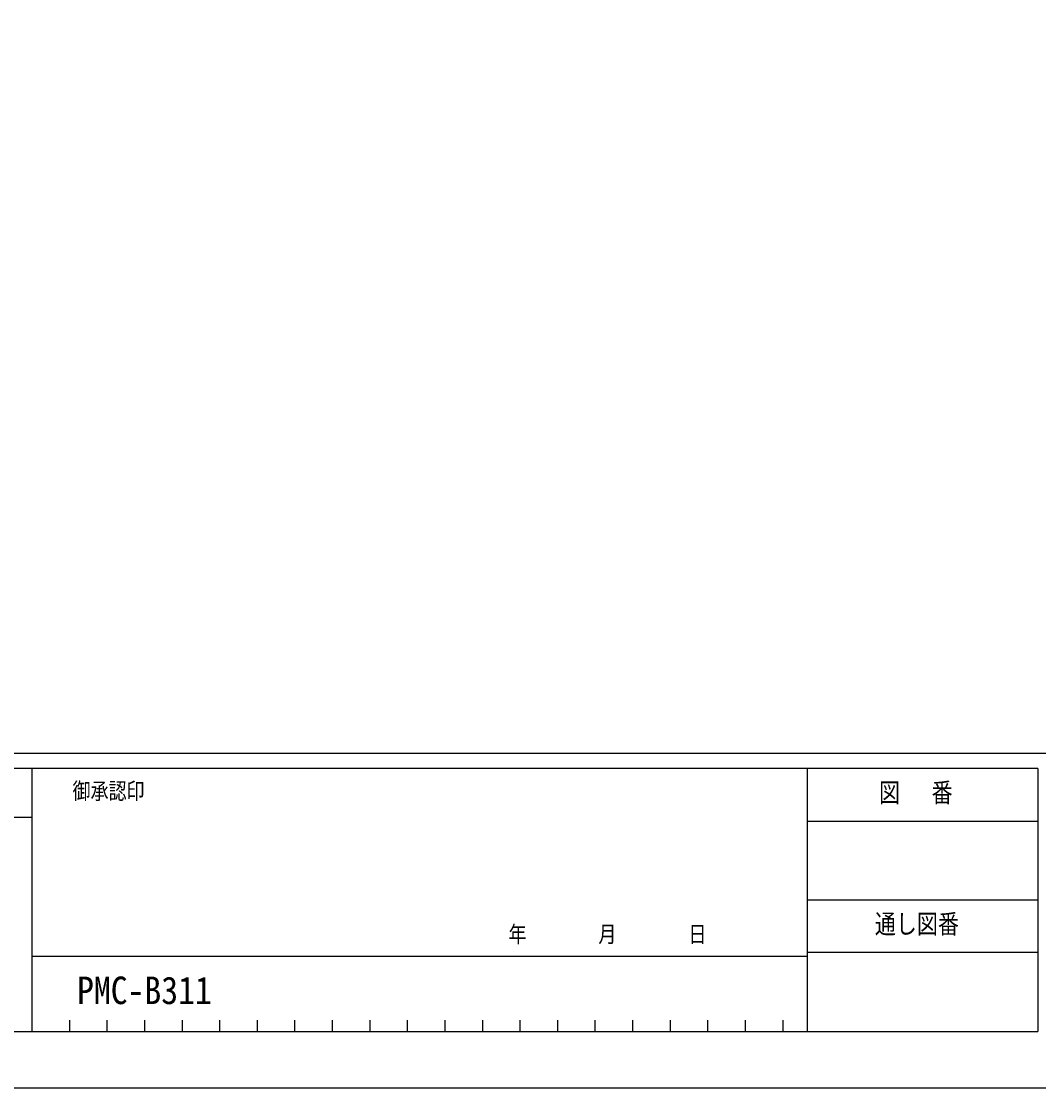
# Model space of a CAD drawing. Units: millimetres, scale not verified. Extents: x -4205 to 4205, y -2970 to 2970.
# Drawn here: x 2171 to 3526, y -2970 to -1550 of the extents above; entities that cross this region are included whole.
import ezdxf
from ezdxf.enums import TextEntityAlignment as Align

# ---------------------------------------------------------------- set-up
doc = ezdxf.new("R2010")
doc.units = ezdxf.units.MM
doc.header["$LTSCALE"] = 10
doc.layers.add('0-1_USER1', color=3, linetype='Continuous')
doc.layers.add('0-5_YKK_ZWAK', color=7, linetype='Continuous')
doc.styles.add('ＭＳ ゴシック', font='')
doc.styles.get('ＭＳ ゴシック').set_extended_font_data('MS Gothic')

msp = doc.modelspace()

# ---------------------------------------------------------------- linework, layer by layer
at = {"layer": '0-5_YKK_ZWAK'}
for p, q in [((3895.02, -2525), (-3904.98, -2525)), ((2185.02, -2545), (1985.02, -2545)), ((3217.52, -2545), (2185.02, -2545)), ((2185.02, -2545), (2185.02, -2895)), ((3217.52, -2545), (3217.52, -2895)), ((3525.02, -2545), (3217.52, -2545)), ((3525.02, -2545), (3525.02, -2895)), ((1985.02, -2610), (2185.02, -2610)), ((3217.52, -2615), (3525.02, -2615)), ((3217.52, -2720), (3525.02, -2720)), ((2185.02, -2795), (3217.52, -2795)), ((3525.02, -2790), (3217.52, -2790)), ((2235.02, -2880), (2235.02, -2895)), ((2285.02, -2880), (2285.02, -2895)), ((2335.02, -2880), (2335.02, -2895)), ((2385.02, -2880), (2385.02, -2895)), ((2435.02, -2880), (2435.02, -2895)), ((2485.02, -2880), (2485.02, -2895)), ((2535.02, -2880), (2535.02, -2895)), ((2585.02, -2880), (2585.02, -2895)), ((2635.02, -2880), (2635.02, -2895)), ((2685.02, -2880), (2685.02, -2895)), ((2735.02, -2880), (2735.02, -2895)), ((2785.02, -2880), (2785.02, -2895)), ((2835.02, -2880), (2835.02, -2895)), ((2885.02, -2880), (2885.02, -2895)), ((2935.02, -2880), (2935.02, -2895)), ((2985.02, -2880), (2985.02, -2895)), ((3035.02, -2880), (3035.02, -2895)), ((3085.02, -2880), (3085.02, -2895)), ((3135.02, -2880), (3135.02, -2895)), ((3185.02, -2880), (3185.02, -2895)), ((1985.02, -2895), (2185.02, -2895)), ((2185.02, -2895), (3217.52, -2895)), ((3217.52, -2895), (3525.02, -2895))]:
    msp.add_line(p, q, dxfattribs=at)
msp.add_lwpolyline([(-4205, -2970), (4205, -2970), (4205, 2970), (-4205, 2970)], close=True, dxfattribs=at)

# ---------------------------------------------------------------- texts
at = {"layer": '0-1_USER1', "style": 'ＭＳ ゴシック', "width": 0.9}
msp.add_text('PMC-B311', height=36.66, dxfattribs=at).set_placement((2245.11, -2869.7), align=Align.BOTTOM_LEFT)
at = {"layer": '0-5_YKK_ZWAK', "style": 'ＭＳ ゴシック', "width": 0.8}
for s, height, p in [('御承認印', 21.99, (2239.14, -2592.5)), ('図\u3000 番', 25.66, (3313.4, -2597.5)), ('通し図番', 25.66, (3307.8, -2772.5)), ('年        月        日', 21.99, (2819.91, -2783.21))]:
    msp.add_text(s, height=height, dxfattribs=at).set_placement(p, align=Align.BOTTOM_LEFT)

doc.saveas('drawing.dxf')
